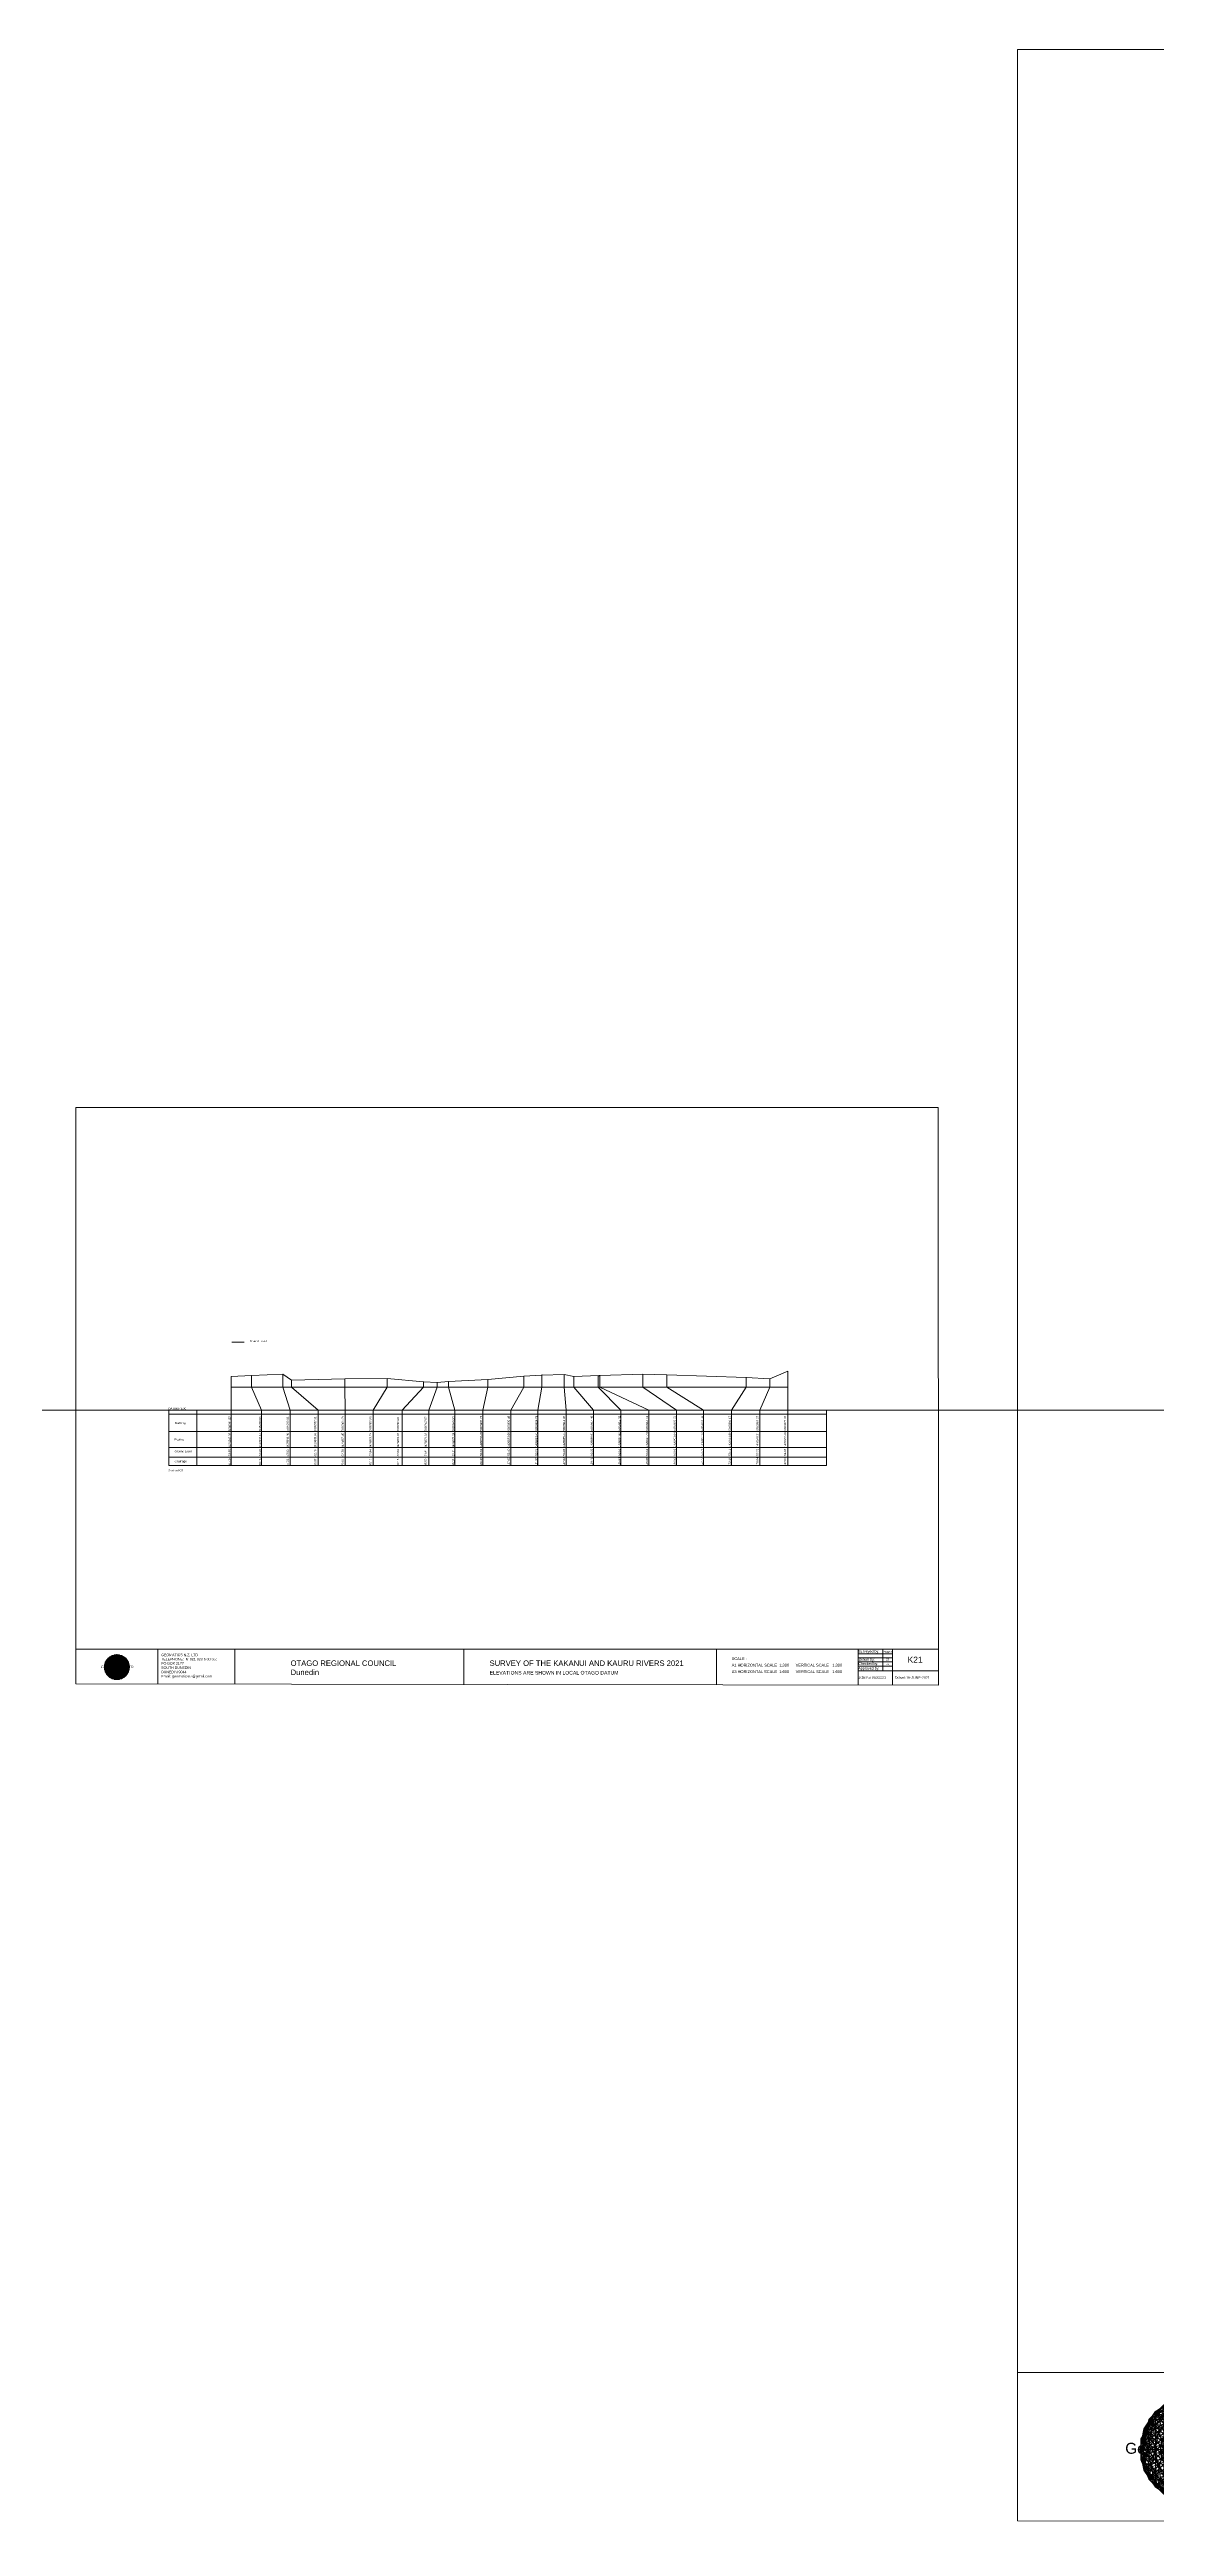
# Model space of a CAD drawing. Header units: millimetres. Extents: x -16976375 to 13046302109, y -19137686871 to 1424964600.
# Drawn here: x -267158 to 7467, y -131983 to 482623 of the extents above; entities that cross this region are included whole.
import ezdxf

# ---------------------------------------------------------------- set-up
doc = ezdxf.new("R2010")
doc.units = ezdxf.units.MM
doc.header["$PDMODE"] = 35
doc.header["$PDSIZE"] = 20
doc.layers.get('0').update_dxf_attribs({"lineweight": 0})
doc.layers.add('Datum revision K8-21', color=7, linetype='Continuous', lineweight=0)
doc.layers.add('geo', color=7, linetype='Continuous', lineweight=0)
doc.styles.get("Standard").update_dxf_attribs({"font": 'arial.ttf'})

# ---------------------------------------------------------------- blocks, each defined once
blk = doc.blocks.new('Geomatics_Circle_SPT')
at = {"layer": 'geo', "color": 2, "linetype": 'Continuous', "lineweight": 0}
for p, q in [((0, 25.2), (-25.2, 0)), ((-24.7, 4.9), (-4.9, 24.7)), ((-24.7, -4.9), (4.9, 24.7)), ((-9.7, 23.3), (-23.3, 9.6)), ((9.7, 23.3), (-23.3, -9.7)), ((23.3, -9.7), (-9.7, 23.3)), ((-4.9, 24.7), (24.7, -4.9)), ((25.2, 0), (0, 25.2)), ((4.9, 24.7), (24.7, 4.9)), ((23.3, 9.7), (9.7, 23.3)), ((-21, 14), (-14, 21)), ((-21, -14), (14, 21)), ((14, -21), (-21, 14)), ((0, 0), (-17.8, 17.8)), ((-14, 21), (21, -14)), ((21, 14), (-14, -21)), ((0, 0), (17.8, 17.8)), ((14, 21), (21, 14)), ((17.8, 18.1), (17.8, 18.1)), ((4.9, -24.7), (-24.7, 4.9)), ((-24.7, 0), (0, -24.7)), ((-23.3, 9.7), (9.7, -23.3)), ((0, 0), (-17.8, -17.8)), ((-9.7, -23.3), (23.3, 9.7)), ((24.7, 4.9), (-4.9, -24.7)), ((0, 0), (17.8, -17.8)), ((0, -24.8), (25.2, 0)), ((-4.9, -24.7), (-24.7, -4.9)), ((-23.3, -9.7), (-9.7, -23.3)), ((24.7, -4.9), (4.9, -24.7)), ((9.7, -23.3), (23.3, -9.7)), ((-14, -21), (-21, -14)), ((-17.8, -17.8), (-17.8, -17.8)), ((21, -14), (14, -21)), ((18.1, -17.8), (18.1, -17.8)), ((4.9, -24.7), (4.9, -24.7))]:
    blk.add_line(p, q, dxfattribs=at)
at = {"layer": 'geo', "color": 1, "linetype": 'Continuous', "lineweight": 0}
for p, q in [((-25.2, 0), (9.7, 23.3)), ((-25.2, 0), (-9.6, 23.3)), ((-4.9, 24.8), (-24.7, -4.9)), ((4.9, 24.7), (-24.7, 4.9)), ((-23.3, 9.7), (0, 25.2)), ((-23.3, -9.6), (0, 25.2)), ((4.9, 24.8), (-21, -14)), ((-4.9, 24.7), (-21, 14)), ((-17.8, 17.8), (9.7, 23.3)), ((-17.8, 17.8), (-9.6, 23.3)), ((-17.8, -17.8), (9.7, 23.3)), ((-17.8, -17.8), (-9.7, 23.3)), ((4.9, 24.7), (-14, 21)), ((-4.9, 24.7), (-14, -20.9)), ((-9.7, 23.3), (0, 25.2)), ((-9.7, 23.3), (0, -25.2)), ((-9.7, -23.3), (0, 25.2)), ((-9.6, 23.3), (17.8, -17.8)), ((-9.6, 23.3), (25.2, 0)), ((-9.6, 23.3), (17.8, 17.8)), ((0, 0), (-4.9, 24.7)), ((-4.9, 24.7), (-4.9, 24.7)), ((21, -14), (-4.9, 24.7)), ((24.8, 4.9), (-4.9, 24.7)), ((14, 21), (-4.9, 24.7)), ((-0.2, 25.1), (-0.2, 25.1)), ((0, 25.2), (9.7, -23.3)), ((0, 25.2), (23.3, -9.7)), ((0, 25.2), (23.3, 9.7)), ((0, 25.2), (9.7, 23.3)), ((0, 0), (4.9, 24.7)), ((0, -25.2), (9.7, 23.3)), ((21, 14), (4.9, 24.8)), ((14, -21), (4.9, 24.7)), ((24.7, -4.9), (4.9, 24.7)), ((4.9, 24.7), (4.9, 24.7)), ((9.7, 23.3), (17.8, -17.8)), ((9.7, 23.3), (25.2, 0)), ((9.7, 23.3), (17.8, 17.9)), ((14, 21), (-24.7, -4.9)), ((-14, 21), (-24.7, 4.9)), ((21, 14), (-24.7, 4.9)), ((-21, 14), (-24.7, -4.9)), ((-23.3, -9.6), (17.8, 17.8)), ((-23.3, 9.7), (-17.8, 17.9)), ((-23.3, -9.6), (-17.8, 17.9)), ((-23.3, 9.7), (17.8, 17.8)), ((14, 21), (-21, 14)), ((-14, 21), (-21, -14)), ((0, 0), (-21, 14)), ((-21, 14), (-14, -21)), ((-21, 14), (4.9, -24.7)), ((-21, 14), (-21, 14)), ((24.7, 4.9), (-21, 14)), ((-17.9, 17.6), (-17.9, 17.6)), ((-9.7, -23.3), (-17.8, 17.8)), ((-17.8, 17.8), (9.7, -23.3)), ((-17.8, 17.8), (23.3, -9.6)), ((-17.8, 17.8), (23.3, 9.7)), ((0, 0), (-14, 21)), ((-14, 21), (-4.9, -24.7)), ((-14, 21), (-14, 21)), ((24.7, -4.9), (-14, 21)), ((21, 14), (-14, 21)), ((-9.8, 23.1), (-9.8, 23.1)), ((-9.6, -23.3), (17.8, 17.9)), ((-4.9, -24.7), (21, 14)), ((0, 0), (14, 21)), ((0, 0), (21, 14)), ((4.9, -24.7), (14, 21)), ((9.4, 23.3), (9.4, 23.3)), ((17.8, 17.8), (9.7, -23.3)), ((21, -14), (14, 21)), ((24.7, 4.9), (14, 21)), ((14, 21), (14, 21)), ((14, -21), (21, 14)), ((17.6, 17.9), (17.6, 17.9)), ((17.8, 17.8), (23.3, -9.7)), ((17.8, 17.8), (23.3, 9.7)), ((24.7, -4.9), (21, 14)), ((21, 14), (21, 14)), ((-25.2, 0), (23.3, 9.7)), ((-25.2, 0), (-23.3, 9.7)), ((-23.3, -9.7), (-25.2, 0)), ((-9.6, -23.3), (-25.2, 0)), ((9.7, -23.3), (-25.2, 0)), ((0, 0), (-24.7, 4.9)), ((-24.7, 4.9), (-21, -14)), ((-24.7, 4.9), (-4.9, -24.7)), ((-24.7, 4.9), (14, -21)), ((-24.7, 4.9), (-24.7, 4.9)), ((0, 0), (-24.7, -4.9)), ((-17.8, -17.8), (-23.3, 9.7)), ((0, -25.2), (-23.3, 9.7)), ((-23.3, 9.7), (17.8, -17.8)), ((-23.3, 9.7), (25.2, 0)), ((-23.3, 9.4), (-23.3, 9.4)), ((-23.3, -9.7), (25.2, 0)), ((0, 0), (-21, -14)), ((-17.8, -17.8), (23.3, 9.7)), ((-14, -21), (24.7, 4.9)), ((0, 0), (-14, -21)), ((25.2, 0), (-9.6, -23.3)), ((0, 0), (-4.9, -24.7)), ((23.3, 9.7), (0, -25.2)), ((0, 0), (24.8, 4.9)), ((0, 0), (4.9, -24.7)), ((0, 0), (14, -21)), ((0, 0), (21, -14)), ((0, 0), (24.8, -4.9)), ((4.9, -24.7), (24.7, 4.9)), ((25.2, 0), (9.7, -23.3)), ((23.3, 9.7), (17.8, -17.8)), ((21, -14), (24.7, 4.9)), ((23.1, 9.8), (23.1, 9.8)), ((23.3, 9.7), (25.2, 0)), ((25.2, 0), (23.3, -9.6)), ((24.7, 4.9), (24.7, 4.9)), ((25.1, 0.2), (25.1, 0.2)), ((-25.2, 0), (23.3, -9.7)), ((-25.1, -0.2), (-25.1, -0.2)), ((-24.7, -4.9), (-24.7, -4.9)), ((-24.7, -4.9), (-14, -21)), ((-24.7, -4.9), (4.9, -24.7)), ((-24.7, -4.9), (21, -14)), ((-17.8, -17.8), (-23.3, -9.7)), ((0, -25.2), (-23.3, -9.6)), ((17.8, -17.8), (-23.3, -9.6)), ((-23.1, -9.8), (-23.1, -9.8)), ((-21, -14), (24.7, -4.9)), ((23.3, -9.7), (-17.8, -17.8)), ((-4.9, -24.7), (24.7, -4.9)), ((23.3, -9.6), (0, -25.2)), ((14, -21), (24.7, -4.9)), ((23.3, -9.6), (17.8, -17.8)), ((23.3, -9.4), (23.3, -9.4)), ((24.7, -4.9), (24.7, -4.9)), ((-21, -14), (-21, -14)), ((-21, -14), (-4.9, -24.7)), ((-21, -14), (14, -21)), ((-9.6, -23.3), (-17.8, -17.8)), ((9.7, -23.3), (-17.8, -17.8)), ((-17.6, -17.9), (-17.6, -17.9)), ((-14, -21), (21, -14)), ((-14, -21), (-14, -21)), ((-14, -21), (4.9, -24.7)), ((17.8, -17.8), (-9.7, -23.3)), ((-9.4, -23.3), (-9.4, -23.3)), ((-4.9, -24.7), (14, -21)), ((4.9, -24.7), (21, -14)), ((17.8, -17.8), (9.7, -23.3)), ((9.8, -23.1), (9.8, -23.1)), ((14, -21), (14, -21)), ((17.9, -17.6), (17.9, -17.6)), ((21, -14), (21, -14)), ((0, -25.2), (-9.7, -23.3)), ((-4.9, -24.7), (-4.9, -24.7)), ((9.7, -23.3), (0, -25.2)), ((0.2, -25.1), (0.2, -25.1)), ((4.9, -24.7), (4.9, -24.7))]:
    blk.add_line(p, q, dxfattribs=at)
at = {"layer": 'geo', "color": 114, "linetype": 'Continuous', "lineweight": 0}
for p, q in [((9.7, 23.3), (-23.3, 9.7)), ((-20.9, 14), (4.9, 24.7)), ((0, 25.2), (-17.8, 17.8)), ((-14, 21), (-4.9, 24.7)), ((0, 0), (-9.7, 23.3)), ((-4.9, 24.7), (14, -21)), ((17.8, -17.8), (0, 25.2)), ((0, 0), (9.7, 23.3)), ((4.9, 24.7), (21, -14)), ((23.3, -9.7), (9.7, 23.3)), ((17.9, 17.8), (-25.2, 0)), ((-24.7, 4.9), (14, 21)), ((-24.7, -4.9), (21, 14)), ((-4.9, -24.7), (-21, 14)), ((-17.8, 17.8), (0, -25.2)), ((4.9, -24.7), (-14, 21)), ((14, 21), (24.7, -4.9)), ((25.2, 0), (17.8, 17.8)), ((21, 14), (24.7, 4.9)), ((-14, -21), (-24.7, 4.9)), ((0, 0), (-23.3, 9.7)), ((-23.3, 9.7), (-9.7, -23.3)), ((0, 0), (-23.3, -9.7)), ((24.8, 4.9), (-20.9, -14)), ((0, 0), (-9.7, -23.3)), ((0, 0), (23.3, 9.7)), ((0, 0), (9.7, -23.3)), ((0, 0), (23.3, -9.7)), ((-25.2, 0), (-17.8, -17.8)), ((-21, -14), (-24.7, -4.9)), ((-17.8, -17.8), (25.2, 0)), ((24.8, -4.9), (-14, -21)), ((-9.6, -23.3), (23.3, -9.7)), ((21, -14), (-4.9, -24.8)), ((0, -25.2), (17.9, -17.8)), ((14, -21), (4.9, -24.8))]:
    blk.add_line(p, q, dxfattribs=at)
at = {"layer": 'geo', "color": 250, "linetype": 'Continuous', "lineweight": 0}
for p, q in [((-9.7, 23.3), (9.7, 23.3)), ((-9.7, -23.3), (-9.7, 23.3)), ((-4.9, 24.7), (4.9, 24.7)), ((-4.9, 24.7), (-4.9, -24.7)), ((0, 0), (0, 25.2)), ((4.9, 24.7), (4.9, -24.7)), ((9.7, -23.3), (9.7, 23.3)), ((21, 14), (-21, 14)), ((-21, 14), (-21, -14)), ((-17.8, 17.8), (17.8, 17.8)), ((-17.8, -17.8), (-17.8, 17.8)), ((-14, 21), (-14, 21)), ((14, 21), (-14, 21)), ((-14, 20.9), (-14, -21)), ((14, 21), (14, -21)), ((17.8, -17.8), (17.8, 17.8)), ((21, 14), (21, 14)), ((21, -14), (21, 14)), ((0, 0), (-25.2, 0)), ((24.7, 4.9), (-24.7, 4.9)), ((-24.7, 4.9), (-24.7, -4.9)), ((-23.3, 9.7), (23.3, 9.7)), ((-23.3, 9.7), (-23.3, 9.7)), ((-23.3, -9.7), (-23.3, 9.7)), ((0, 0), (0, -25.2)), ((0, 0), (25.2, 0)), ((23.3, 9.7), (23.3, -9.7)), ((24.7, 4.9), (24.7, 4.9)), ((24.7, -4.9), (24.7, 4.9)), ((-24.7, -4.9), (24.7, -4.9)), ((23.3, -9.7), (-23.3, -9.7)), ((-21, -14), (21, -14)), ((17.8, -17.8), (-17.8, -17.8)), ((-14, -21), (14, -21)), ((9.7, -23.3), (-9.7, -23.3)), ((-4.9, -24.7), (4.9, -24.7))]:
    blk.add_line(p, q, dxfattribs=at)
blk = doc.blocks.new('GeomaticsNZ TITLE BLOCK')
at = {"color": 7, "linetype": 'Continuous', "lineweight": 0}
for p, q in [((0, 94.9), (0, 1579.2)), ((0, 1579.2), (2363.4, 1579.2)), ((2363.4, 1579.2), (2364, 94.9)), ((224.3, 95.2), (224.3, -0.3)), ((435.8, 95.2), (435.8, -0.7)), ((2364, 94.9), (0, 94.9)), ((0, 94.9), (0, 0)), ((15.9, 94.9), (2364, 94.9)), ((2364, 94.9), (382.6, 94.9)), ((1063.4, 94.9), (1063.4, -2.4)), ((1755.4, 94.9), (1755.4, -2.6)), ((2143.9, 94.9), (2143.7, -3)), ((2143.9, 81.9), (2238.6, 81.7)), ((2211.5, 94.9), (2211.5, 36.1)), ((2238.6, 94.8), (2238.6, -3.2)), ((2364, -3.5), (2364, 94.9)), ((2143.9, 71), (2238.6, 71)), ((2143.6, 60.4), (2238.6, 60.4)), ((2143.8, 48.6), (2238.6, 48.6)), ((2143.8, 35.4), (2364, 35.3)), ((0, 0), (2364, -3.5))]:
    blk.add_line(p, q, dxfattribs=at)
at = {"color": 7, "linetype": 'Continuous', "lineweight": 0, "xscale": 1.36, "yscale": 1.36, "zscale": 1.36}
blk.add_blockref('Geomatics_Circle_SPT', (112.4, 45.7), dxfattribs=at)
at = {"color": 7, "linetype": 'Continuous', "lineweight": 0}
for s, p in [('PK&RR', (2213.2, 84.8)), ('ST', (2220.3, 63.6)), ('PK', (2220.4, 50.6))]:
    blk.add_text(s, height=5, dxfattribs=at).set_placement(p)
at = {"color": 7, "linetype": 'Continuous', "lineweight": 0, "attachment_point": 1}
for s, width, heights, insert, char_height in [('{\\C256;GEOMATICS N.Z. LTD                   \\PTELEPHONE:  M 021 023 6 00 55;\\PPO BOX 2177\\PSOUTH DUNEDIN\\PDUNEDIN 9044\\PEmail: geomaticsnz@gmail.com}', 3535.727, [94.7], (234, 82.7), 7), ('{\\C256;Surveyed by:}', 3535.727, [0], (2144.7, 92.4), 7), ('{\\C256;OTAGO REGIONAL COUNCIL\\PDunedin}', 3535.727, [0], (588.6, 64), 15), ('{\\C256;SURVEY OF THE KAKANUI AND KAURU RIVERS 2021}', 3535.727, [0], (1133.8, 64), 15), ('{\\C256;Drawn by:}', 3535.727, [0], (2145.8, 70.4), 7), ('{\\C256;Geomatics N.Z. LTD                   }', 125.079, [15.8], (68.8, 49.9), 7), ('{\\C256;Checked by:}', 3535.727, [0], (2144.7, 58.6), 7), ('{\\C256;ELEVATIONS ARE SHOWN IN LOCAL OTAGO DATUM}', 3535.727, [0], (1134.1, 35.4), 10), ('{\\C256;Approved by:}', 3535.727, [0], (2144.7, 45.9), 7), ('{\\C256;JOB No 0032021}', 3535.727, [0], (2145.3, 20.8), 7), ('{\\C256;Drawn:16-JUNE-2021}', 3535.727, [0], (2244.7, 20.7), 7)]:
    blk.add_mtext_dynamic_manual_height_columns(s, width=width, gutter_width=159, heights=heights, dxfattribs=dict(at, insert=insert, char_height=char_height))

msp = doc.modelspace()

# ---------------------------------------------------------------- linework, layer by layer
at = {"color": 1, "linetype": 'Continuous', "lineweight": 0}
msp.add_line((-221907.159, 161920.151), (-218834.987, 161920.151), dxfattribs=at)
at = {"lineweight": 0}
for p, q in [((-209279.882, 153920), (-209279.882, 150743.884)), ((-144990.224, 153723), (-144990.224, 150743.884)), ((-139464.825, 153863), (-139464.825, 150743.884)), ((-119971.245, 153914), (-119971.245, 150743.884)), ((-114024.972, 153734), (-114024.972, 150743.884)), ((-222087.729, 150743.884), (-83975.237, 150743.884)), ((-217038.367, 153589), (-217038.367, 150743.884)), ((-207118.572, 152460), (-207118.572, 150743.884)), ((-193867.085, 152790), (-193867.085, 150743.884)), ((-183373.818, 152841), (-183373.818, 150743.884)), ((-174339.408, 152041), (-174339.408, 150743.884)), ((-170988.451, 151912), (-170988.451, 150743.884)), ((-168172.782, 152112), (-168172.782, 150743.884)), ((-158394.064, 152622), (-158394.064, 150743.884)), ((-149490.104, 153403), (-149490.104, 150743.884)), ((-137077.164, 153323), (-137077.164, 150743.884)), ((-131007.471, 153576.674), (-131007.471, 150743.884)), ((-130644.47, 153613), (-130644.47, 150743.884)), ((-94299.833, 153115), (-94299.833, 150743.884)), ((-88455.657, 152785), (-88455.657, 150743.884)), ((-237597.563, 145000), (-74434.115, 145000)), ((-214532.908, 145000), (-214532.908, 131248.305)), ((-207448.486, 131248.305), (-207448.486, 145000)), ((-200489.228, 131248.305), (-200489.228, 145000)), ((-193819.628, 131248.305), (-193819.628, 145000)), ((-186841.259, 131248.305), (-186841.259, 145000)), ((-179651.425, 131248.305), (-179651.425, 145000)), ((-173095.986, 131248.305), (-173095.986, 145000)), ((-166600.503, 131248.305), (-166600.503, 145000)), ((-159655.006, 131248.305), (-159655.006, 145000)), ((-152709.509, 131248.305), (-152709.509, 145000)), ((-139011.306, 131248.305), (-139011.306, 145000)), ((-132243.594, 131248.305), (-132243.594, 145000)), ((-125406.538, 131248.305), (-125406.538, 145000)), ((-118495.461, 131248.305), (-118495.461, 145000)), ((-111613.017, 131248.305), (-111613.017, 145000)), ((-104871.178, 131248.305), (-104871.178, 145000)), ((-97949.2, 131248.305), (-97949.2, 145000)), ((-90896.036, 131248.305), (-90896.036, 145000)), ((-237597.563, 131248.305), (-74434.115, 131248.305))]:
    msp.add_line(p, q, dxfattribs=at)
at = {"color": 7, "lineweight": 0}
for p, q in [((-83975.237, 154666), (-83975.237, 131248.305)), ((-222087.729, 153349), (-222087.729, 131248.305)), ((-217038.367, 150743.884), (-214532.908, 145000)), ((-209279.882, 150743.884), (-207448.486, 145000)), ((-207118.572, 150743.884), (-200489.228, 145000)), ((-193867.085, 150743.884), (-193819.628, 145000)), ((-183373.818, 150743.884), (-186841.259, 145000)), ((-174339.408, 150743.884), (-179651.425, 145000)), ((-170988.451, 150743.884), (-173095.986, 145000)), ((-168172.782, 150743.884), (-166600.503, 145000)), ((-158394.064, 150743.884), (-159655.006, 145000)), ((-149490.104, 150743.884), (-152709.509, 145000)), ((-139464.825, 150743.884), (-139011.306, 145000)), ((-137077.164, 150743.884), (-132243.594, 145000)), ((-131007.471, 150743.884), (-125406.538, 145000)), ((-130644.47, 150743.884), (-118495.461, 145000)), ((-119971.245, 150743.884), (-111613.017, 145000)), ((-114024.972, 150743.884), (-104871.178, 145000)), ((-94299.833, 150743.884), (-97949.2, 145000)), ((-88455.657, 150743.884), (-90896.036, 145000))]:
    msp.add_line(p, q, dxfattribs=at)
at = {"color": 7, "linetype": 'Continuous', "lineweight": 0}
for p, q in [((-237597.563, 145000), (-74434.115, 145000)), ((-237597.563, 145000), (-237597.563, 131248.305)), ((-237597.563, 143982.376), (-74434.115, 143982.376)), ((-230584.414, 145000), (-230584.414, 131248.305)), ((-74434.115, 145000), (-74434.115, 131248.305)), ((-237597.563, 139745.785), (-74434.115, 139745.785)), ((-237597.563, 135753.552), (-74434.115, 135753.552)), ((-237597.563, 133322.99), (-74434.115, 133322.99)), ((-237597.563, 131248.305), (-74434.115, 131248.305)), ((-234416.399, 129878.784), (-234416.399, 129878.784))]:
    msp.add_line(p, q, dxfattribs=at)
at = {"color": 1, "lineweight": 0}
msp.add_lwpolyline([(-222087.729, 153349), (-217038.367, 153589), (-209279.882, 153920), (-207118.572, 152460), (-193867.085, 152790), (-183373.818, 152841), (-174339.408, 152041), (-170988.451, 151912), (-168172.782, 152112), (-158394.064, 152622), (-149490.104, 153403), (-144990.224, 153723), (-139464.825, 153863), (-137077.164, 153323), (-130856.12, 153583), (-130644.47, 153613), (-119971.245, 153914), (-114024.972, 153734), (-94299.833, 153115), (-88455.657, 152785), (-83975.237, 154666)], dxfattribs=at)
at = {"lineweight": 0}
msp.add_lwpolyline([(-144990.224, 150743.884), (-146042.603, 145000), (-146042.603, 131248.305)], dxfattribs=at)
for p in [(-209279.882, 153920), (-144990.224, 153723), (-139464.825, 153863), (-119971.245, 153914), (-114024.972, 153734), (-83975.237, 154666), (-222087.729, 153349), (-217038.367, 153589), (-207118.572, 152460), (-193867.085, 152790), (-183373.818, 152841), (-174339.408, 152041), (-170988.451, 151912), (-168172.782, 152112), (-158394.064, 152622), (-149490.104, 153403), (-137077.164, 153323), (-130856.12, 153583), (-130644.47, 153613), (-94299.833, 153115), (-88455.657, 152785)]:
    msp.add_point(p, dxfattribs=at)
at = {"linetype": 'Continuous', "lineweight": 0}
msp.add_point((-237597.563, 145000), dxfattribs=at)
at = {"layer": 'Datum revision K8-21', "color": 32, "true_color": 0xcd6928}
msp.add_line((1032674.235, 145000), (-4747632.073, 145000), dxfattribs=at)

# ---------------------------------------------------------------- block references
at = {"color": 7, "linetype": 'Continuous', "lineweight": 0, "xscale": 90.52460151977424, "yscale": 90.52460151977424, "zscale": 90.52460151977424}
msp.add_blockref('GeomaticsNZ TITLE BLOCK', (-260634.364, 77111.142), dxfattribs=at)
at = {"layer": 'Datum revision K8-21', "color": 7, "linetype": 'Continuous', "lineweight": 0, "xscale": 388.3084007852599, "yscale": 388.3084007852599, "zscale": 388.3084007852599}
msp.add_blockref('GeomaticsNZ TITLE BLOCK', (-26992.813, -130606.772), dxfattribs=at)

# ---------------------------------------------------------------- texts
at = {"color": 7, "linetype": 'Continuous', "lineweight": 0}
for s, height, p in [('Ground Level', 500, (-217476.214, 161897.947)), ('DATUM 45.00', 500, (-237668.31, 145146.766)), ('Northing', 500, (-236071.304, 141560.657)), ('Easting', 500, (-236144.109, 137481.59)), ('Section K21', 500, (-237668.321, 129797.682)), ('Ground Level', 500, (-236126.032, 134533.521)), ('Chainage', 500, (-236123.645, 132077.102)), ('A1 HORIZONTAL SCALE  1:300      VERTICAL SCALE   1:300 ', 700, (-97902.561, 81385.259)), ('A3 HORIZONTAL SCALE  1:600      VERTICAL SCALE   1:600', 700, (-97902.561, 79767.58)), ('SCALE :  ', 700, (-97934.962, 83002.938)), ('K21', 1500, (-54276.038, 82342.561))]:
    msp.add_text(s, height=height, dxfattribs=at).set_placement(p)
at = {"lineweight": 0}
for s, p in [('44.40   53.35  1426843.92  5005991.57', (-222205.504, 131239.438)), ('49.45   53.59  1426845.17  5005986.05', (-214726.817, 131239.438)), ('57.21   53.92  1426848.46  5005978.81', (-207867.952, 131219.315)), ('59.37   52.46  1426849.66  5005977.01', (-201009.087, 131219.315)), ('72.62   52.79  1426857.45  5005966.29', (-194150.222, 131215.222)), ('83.12   52.84  1426863.74  5005957.89', (-187291.698, 131219.997)), ('92.15   52.04  1426869.09  5005950.61', (-180432.833, 131219.315)), ('95.50   51.91  1426871.02  5005947.87', (-173574.309, 131219.315)), ('98.32   52.11  1426872.59  5005945.53', (-166715.785, 131219.315)), ('108.10  52.62  1426878.49  5005937.73', (-159856.92, 131172.248)), ('117.00  53.40  1426883.66  5005930.48', (-152998.055, 131172.248)), ('121.50  53.72  1426883.41  5005924.79', (-146139.19, 131172.248)), ('127.03  53.86  1426885.41  5005919.47', (-139280.325, 131172.248)), ('129.41  53.32  1426886.61  5005917.40', (-132421.46, 131172.248)), ('135.64  53.58  1426894.62  5005915.41', (-125562.595, 131172.248)), ('135.85  53.61  1426894.43  5005915.01', (-118703.73, 131172.248)), ('146.52  53.91  1426901.04  5005906.62', (-111844.865, 131172.248)), ('152.47  53.73  1426904.22  5005901.58', (-104986, 131172.248)), ('172.19  53.12  1426921.80  5005890.17', (-98127.135, 131172.248)), ('178.04  52.79  1426920.31  5005881.67', (-91268.27, 131172.248)), ('182.52  54.67  1426922.46  5005877.69', (-84409.405, 131172.248))]:
    msp.add_text(s, height=500, rotation=90, dxfattribs=at).set_placement(p)

doc.saveas('drawing.dxf')
